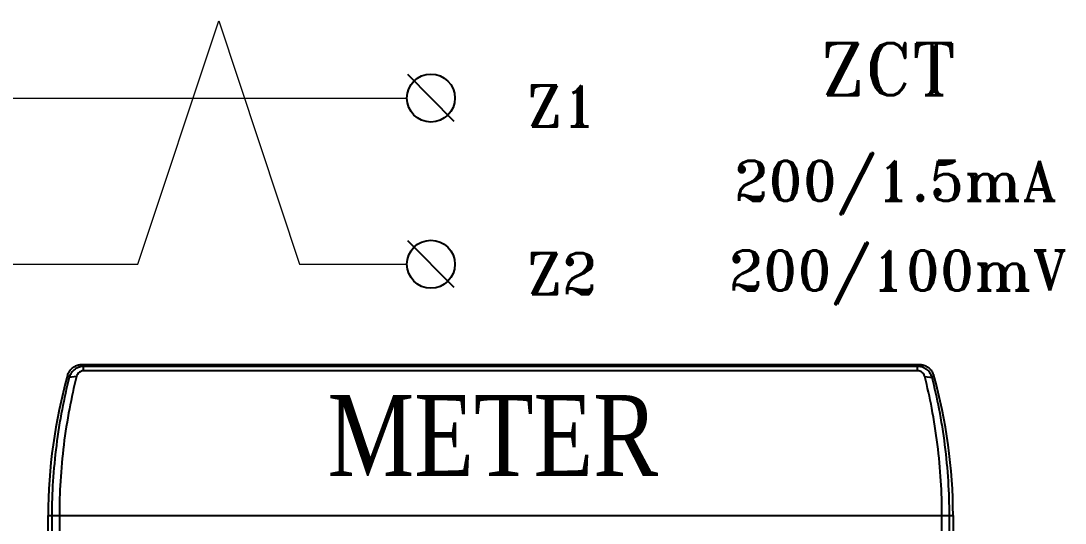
# Model space of a CAD drawing. Header units: millimetres. Extents: x 107 to 2900, y 85 to 3996.
# Drawn here: x 2081.6 to 2165.4, y 2967.8 to 3008 of the extents above; entities that cross this region are included whole.
import ezdxf

# ---------------------------------------------------------------- set-up
doc = ezdxf.new("R2010")
doc.units = ezdxf.units.MM
doc.layers.add('70', color=7, linetype='Continuous')
doc.styles.add('SS', font='batang.ttc', dxfattribs={"width": 0.8})
doc.styles.add('STYLE2', font='romant.shx')

# ---------------------------------------------------------------- blocks, each defined once
blk = doc.blocks.new('ㅡㄷㅅㄷㄱㄱ스')
at = {"color": 7, "linetype": 'Continuous'}
for p, q in [((9875.34, 3024.81), (10024.5, 3024.81)), ((10024.23, 3024.46), (9875.61, 3024.46)), ((9875.61, 3023.67), (9875.61, 3024.46)), ((10024.23, 3023.67), (10024.23, 3024.46)), ((9874.33, 3022.65), (9873.04, 3022.47)), ((10024.23, 3023.67), (9875.61, 3023.67)), ((10025.51, 3022.65), (10026.8, 3022.47)), ((9869.3, 2997.91), (10030.54, 2997.91)), ((9869.3, 2991.19), (9869.3, 2997.91)), ((9869.94, 2997.91), (9869.94, 2991.29)), ((9871.28, 2997.91), (9871.28, 2991.49)), ((10028.56, 2991.49), (10028.56, 2997.91)), ((10029.9, 2991.29), (10029.9, 2997.91)), ((10030.54, 2997.91), (10030.54, 2991.19))]:
    blk.add_line(p, q, dxfattribs=at)
for centre, start, end in [((9961.07, 2997.91), 164.2269, 180), ((9938.77, 2997.91), 0, 15.7731)]:
    blk.add_arc(centre, 91.77, start, end, dxfattribs=at)
for points, start_tangent, end_tangent in [([(9872.76, 3022.85), (9873.03, 3023.48), (9873.46, 3024.04), (9874.01, 3024.45), (9874.66, 3024.72), (9875.34, 3024.81)], (0.271828, 0.962346), (1, 0)), ([(9875.61, 3024.46), (9875.37, 3024.45), (9874.69, 3024.29), (9874.07, 3023.96), (9873.55, 3023.47), (9873.17, 3022.85), (9873.04, 3022.47)], (-1, 0.000348), (-0.258824, -0.965925)), ([(9875.61, 3024.46), (9875.47, 3024.63), (9875.34, 3024.81)], (-0.604586, 0.79654), (-0.603396, 0.797442)), ([(10024.23, 3024.46), (10024.37, 3024.63), (10024.5, 3024.81)], (0.604586, 0.79654), (0.603396, 0.797442)), ([(10026.8, 3022.47), (10026.72, 3022.72), (10026.38, 3023.36), (10025.88, 3023.88), (10025.28, 3024.24), (10024.61, 3024.43), (10024.23, 3024.46)], (-0.259403, 0.965769), (-1, 0.000325)), ([(10024.5, 3024.81), (10025.18, 3024.72), (10025.83, 3024.45), (10026.38, 3024.04), (10026.81, 3023.48), (10027.08, 3022.85)], (1, 0), (0.271828, -0.962346)), ([(9873.04, 3022.47), (9871.76, 3016.78), (9870.74, 3010.4), (9870.13, 3003.99), (9869.94, 2997.91)], (-0.247779, -0.968817), (0.000036, -1)), ([(9874.33, 3022.65), (9873.07, 3016.91), (9872.06, 3010.49), (9871.47, 3004.03), (9871.28, 2997.91)], (-0.242425, -0.97017), (0.000028, -1)), ([(9873.04, 3022.47), (9872.9, 3022.66), (9872.76, 3022.85)], (-0.593127, 0.805109), (-0.591901, 0.80601)), ([(9875.61, 3023.67), (9875.49, 3023.67), (9875.15, 3023.59), (9874.84, 3023.42), (9874.58, 3023.16), (9874.4, 3022.84), (9874.33, 3022.65)], (-0.999999, 0.001614), (-0.242343, -0.970191)), ([(10025.51, 3022.65), (10025.47, 3022.78), (10025.3, 3023.11), (10025.06, 3023.37), (10024.76, 3023.56), (10024.42, 3023.66), (10024.23, 3023.67)], (-0.242878, 0.970057), (-0.999999, -0.001087)), ([(10028.56, 2997.91), (10028.37, 3004.06), (10027.77, 3010.55), (10026.75, 3017.02), (10025.51, 3022.65)], (0.000028, 1), (-0.242412, 0.970173)), ([(10026.8, 3022.47), (10026.94, 3022.66), (10027.08, 3022.85)], (0.593127, 0.805109), (0.591901, 0.80601)), ([(10029.9, 2997.91), (10029.71, 3004.02), (10029.1, 3010.47), (10028.06, 3016.88), (10026.8, 3022.47)], (0.000036, 1), (-0.247766, 0.96882))]:
    blk.add_spline(points, degree=3, dxfattribs=dict(at, start_tangent=start_tangent, end_tangent=end_tangent))

msp = doc.modelspace()

# ---------------------------------------------------------------- linework, layer by layer
at = {"color": 0}
for p, q in [((2116.37, 2999.96), (2112.663, 3003.712)), ((2116.37, 2986.651), (2112.663, 2990.403))]:
    msp.add_line(p, q, dxfattribs=at)
at = {"color": 0, "lineweight": 15}
for p, q in [((2058.731, 3001.836), (2112.592, 3001.836)), ((2058.731, 2988.527), (2091.019, 2988.527)), ((2103.979, 2988.527), (2112.592, 2988.527))]:
    msp.add_line(p, q, dxfattribs=at)
at = {"color": 0}
for centre in [(2114.517, 3001.836), (2114.517, 2988.527)]:
    msp.add_circle(centre, 1.924, dxfattribs=at)
at = {"layer": '70', "lineweight": 15}
for p, q in [((2091.019, 2988.527), (2097.499, 3008.017)), ((2097.499, 3008.017), (2103.979, 2988.527))]:
    msp.add_line(p, q, dxfattribs=at)

# ---------------------------------------------------------------- block references
at = {"xscale": 0.45, "yscale": 0.45, "zscale": 0.45}
msp.add_blockref('ㅡㄷㅅㄷㄱㄱ스', (-2357.354, 1619.338), dxfattribs=at)

# ---------------------------------------------------------------- texts
at = {"color": 0, "style": 'STYLE2'}
for s, height, p in [('ZCT', 4.1743, (2145.746, 3002.069)), ('Z1', 3.2947, (2122.206, 2999.551)), ('200/1.5mA', 3.211, (2138.831, 2993.597)), ('200/100mV', 3.211, (2138.403, 2986.411)), ('Z2', 3.2947, (2122.206, 2986.125))]:
    msp.add_text(s, height=height, dxfattribs=at).set_placement(p)
at = {"color": 3, "style": 'SS', "width": 0.8}
msp.add_text(' METER ', height=6.4781, dxfattribs=at).set_placement((2104.268, 2971.569))

doc.saveas('drawing.dxf')
